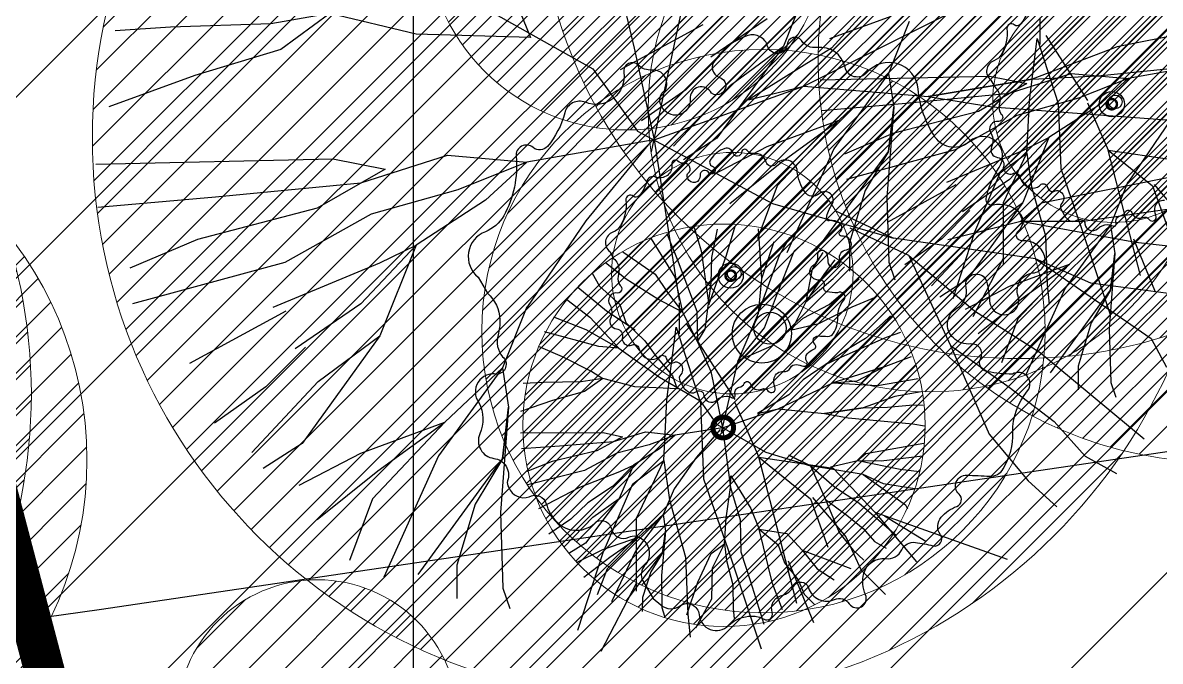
# Model space of a CAD drawing. Extents: x 352140 to 354978, y 6304672 to 6307963.
# Drawn here: x 352395.15 to 352409.28, y 6305890.34 to 6305898.27 of the extents above; entities that cross this region are included whole.
import ezdxf

# ---------------------------------------------------------------- set-up
doc = ezdxf.new("R2010")
doc.units = 0
for name, pattern in [('CONTINUOS', [0]), ('DASHDOT', [1, 0.5, -0.25, 0, -0.25]), ('DASHED', [19.049999999999997, 12.7, -6.35])]:
    doc.linetypes.add(name, pattern=pattern)
doc.layers.get('0').update_dxf_attribs({"linetype": 'CONTINUOUS'})
for name, color, linetype in [('03_S2_Pav ext_Borde vereda', 7, 'CONTINUOUS'), ('1-CERCO MALLA', 252, 'MALLA_LINE'), ('1-coordenadas', 8, 'CONTINUOUS'), ('Paisajismo', 253, 'CONTINUOUS')]:
    doc.layers.add(name, color=color, linetype=linetype)
doc.layers.add('0_ASD_LINEA OFICIAL', color=253, linetype='DASHDOT', lineweight=20)
doc.layers.add('0_ASD_TOPOGRAFIA_ELEMENTOS', color=9, linetype='CONTINUOS', lineweight=5, true_color=0xbdbdbd)
doc.linetypes.add('MALLA_LINE', pattern='A,0.5,-0.2,["MLL",STANDARD,S=0.1,R=0,X=-0.1,Y=-0.05],-0.25', length=0.95)

# ---------------------------------------------------------------- blocks, each defined once
blk = doc.blocks.new('COORDENADAS')
at = {"layer": '1-coordenadas'}
blk.add_line((220, -900.625), (220, -0.625), dxfattribs=at)
blk = doc.blocks.new('A$C27410629')
at = {"true_color": 0x136734, "transparency": 33554559}
h = blk.add_hatch(dxfattribs=at)
h.set_pattern_fill('ANSI31', color=116, scale=0.5)
h.set_pattern_definition([(45, (-8759.562515186517, -519.1035735587502), (-1.122532015133644, 1.122532015133644), [])])
h.paths.add_polyline_path([(137.5068959888558, 1252.464406617455, 0.1176268807227723), (109.8147584422568, 1254.193915082658, 0.0669245107500281), (94.44469839795602, 1249.334472017372, 0.3153492887079504), (64.30173641118381, 1196.270282113329, 0.0226826871159959), (65.7292635223912, 1185.310127003227), (112.3603922077091, 1218.953454515778), (153.4782689701005, 1161.962272479494), (172.1053089193083, 1139.480769404351), (187.9579650288579, 1141.807885415954), (193.565073162812, 1120.465553675225), (224.197974734232, 1050.129297271156), (250.6203797236194, 989.4787086543838), (268.1526288855184, 972.7353945672494, 7.2547007156e-06), (291.4898137452492, 983.2987389690225), (238.1945199318034, 1105.633967029937), (205.2934048173047, 1181.112163638985), (177.0531538182076, 1197.651557407602)])
at = {"layer": '0_ASD_LINEA OFICIAL', "ltscale": 8, "const_width": 0.5}
blk.add_lwpolyline([(250.6203797236194, 989.4787086543838), (268.1526288854875, 972.7353945673531, 7.2547007157e-06), (291.4898137452146, 983.2987389692971), (291.4898137452146, 983.2987389692971), (238.1945199318034, 1105.633967029937), (205.2934048173047, 1181.112163638985), (177.0531538182076, 1197.651557407602), (137.6146324061954, 1252.315079214)], format="xyb", dxfattribs=at)
for points in [[(65.72926352235241, 1185.310127003199), (112.3603922077091, 1218.953454515778), (153.4782689701005, 1161.962272479494), (172.1053089193083, 1139.480769404351), (187.9579650288579, 1141.807885415954), (193.565073162812, 1120.465553675225), (224.197974734232, 1050.129297271156), (250.6203797236194, 989.4787086543838)], [(160.9876143796937, 1025.359743172903), (224.1959328140074, 1050.133984341224), (193.565073162812, 1120.465553675225), (187.9579650288579, 1141.807885415954), (172.1053089193083, 1139.480769404351), (153.4782689701005, 1161.962272479494), (117.4026874119681, 1137.085542515902), (85.5836153089768, 1125.976116823203)]]:
    blk.add_lwpolyline(points, dxfattribs=at)
blk = doc.blocks.new('1.0 - LO RECABARREN LOTEO PARQUE - VEGETACION EXISTENTE ETAPA MUNICIPAL__2024')
at = {"layer": 'Paisajismo'}
for p, q in [((352402.9590544718, 6305896.665721746), (352403.4749322071, 6305899.071555949)), ((352404.9859746574, 6305898.944832001), (352404.5982382887, 6305897.978288607)), ((352402.5721486442, 6305898.684904087), (352402.7441078893, 6305897.954563673)), ((352401.2824493581, 6305898.513058018), (352401.4544086032, 6305898.083446433)), ((352398.9609946013, 6305898.38417526), (352398.2301653357, 6305898.2552925)), ((352398.9609946013, 6305898.38417526), (352398.3530904484, 6305897.93695683)), ((352400.0357423571, 6305898.126406156), (352398.9609946013, 6305898.38417526)), ((352400.8525512453, 6305898.470098293), (352402.2282252062, 6305897.696794571)), ((352405.6674200038, 6305898.470098293), (352405.194529606, 6305897.954563673)), ((352405.7104122891, 6305897.911600363), (352406.6561881372, 6305898.38417526)), ((352398.2301653357, 6305898.2552925), (352396.9834583348, 6305898.21232919)), ((352402.5760934642, 6305897.686124637), (352403.5993475317, 6305898.24610509)), ((352404.3964440256, 6305898.31887257), (352403.69637428, 6305897.840195722)), ((352405.9340843398, 6305898.34634915), (352405.1711096732, 6305898.069088302)), ((352406.1630189523, 6305898.286264159), (352405.9042116653, 6305897.63967448)), ((352407.7910910346, 6305898.000039046), (352407.7910910346, 6305898.331430239)), ((352396.9834583348, 6305898.21232919), (352396.2956213543, 6305898.169369467)), ((352401.4544086032, 6305898.083446433), (352400.0357423571, 6305898.126406156)), ((352407.8609229533, 6305898.110659487), (352408.3785412506, 6305897.302423062)), ((352409.8786831697, 6305898.195786518), (352408.7455486504, 6305897.969310619)), ((352402.7441078893, 6305897.954563673), (352402.9908206262, 6305896.81386557)), ((352404.5982382887, 6305897.978288607), (352403.7698900833, 6305896.833980215)), ((352403.9404326349, 6305897.491348807), (352404.5982382887, 6305897.978288607)), ((352405.194529606, 6305897.954563673), (352404.1627741354, 6305897.310142709)), ((352407.6565617756, 6305897.296509453), (352407.7536126465, 6305898.072417606)), ((352408.7455486504, 6305897.969310619), (352407.6879436077, 6305897.567911812)), ((352407.7536126465, 6305898.072417606), (352408.0124236569, 6305897.264181183)), ((352398.3530904484, 6305897.93695683), (352397.2847067561, 6305897.613420171)), ((352403.8063914712, 6305897.857041489), (352403.3858277682, 6305897.436757795)), ((352404.8506111158, 6305897.481988777), (352405.7104122891, 6305897.911600363)), ((352402.2282252062, 6305897.696794571), (352402.7870952267, 6305896.923490847)), ((352408.5047524959, 6305897.610871536), (352409.3645536693, 6305897.696794571)), ((352410.0090438872, 6305897.775355874), (352408.8811293711, 6305897.577520332)), ((352397.2847067561, 6305897.613420171), (352396.2163230639, 6305897.225175342)), ((352405.0555075047, 6305897.560776816), (352407.1594676809, 6305897.606987029)), ((352405.9042116653, 6305897.63967448), (352405.2248406752, 6305896.702119582)), ((352405.2895424969, 6305897.057744039), (352405.9042116653, 6305897.63967448)), ((352405.9042116653, 6305897.63967448), (352405.968913487, 6305897.219393482)), ((352406.3982492695, 6305897.353102434), (352407.6879436077, 6305897.567911812)), ((352407.6879436077, 6305897.567911812), (352406.3982492695, 6305897.353102434)), ((352407.1594676809, 6305897.606987029), (352407.6218763553, 6305897.514567031)), ((352407.4074953352, 6305897.393437313), (352408.1750148289, 6305897.638881339)), ((352407.6879436077, 6305897.567911812), (352408.5047524959, 6305897.610871536)), ((352408.1750148289, 6305897.638881339), (352408.8811293711, 6305897.577520332)), ((352408.8811293711, 6305897.577520332), (352408.2671151895, 6305897.332076307)), ((352408.8811293711, 6305897.577520332), (352408.5127208621, 6305897.240036079)), ((352408.8811293711, 6305897.577520332), (352408.8811293711, 6305897.577520332)), ((352403.3858277682, 6305897.436757795), (352402.8358604216, 6305897.048805065)), ((352402.9908206262, 6305896.81386557), (352404.8506111158, 6305897.481988777)), ((352403.2339003604, 6305896.736592526), (352403.9404326349, 6305897.491348807)), ((352404.1627741354, 6305897.310142709), (352404.8506111158, 6305897.481988777)), ((352404.8506111158, 6305897.481988777), (352406.3982492695, 6305897.353102434)), ((352406.1180620205, 6305897.270715302), (352407.4074953352, 6305897.393437313)), ((352407.6218763553, 6305897.514567031), (352407.0207449606, 6305897.167990862)), ((352405.0742343782, 6305897.178675073), (352406.1180620205, 6305897.270715302)), ((352406.3982492695, 6305897.353102434), (352407.191536232, 6305897.225175342)), ((352408.2671151895, 6305897.332076307), (352407.4995956957, 6305897.117314066)), ((352407.6242090031, 6305896.649922472), (352407.6565617756, 6305897.296509453)), ((352408.5127208621, 6305897.240036079), (352407.8987066805, 6305896.841190818)), ((352408.0124236569, 6305897.264181183), (352408.0447727061, 6305896.455944759)), ((352408.3757842718, 6305897.274642771), (352408.6337018029, 6305896.685503217)), ((352405.968913487, 6305897.219393482), (352405.8836974994, 6305896.09614684)), ((352405.9042116653, 6305896.669791312), (352405.968913487, 6305897.219393482)), ((352405.968913487, 6305897.219393482), (352405.9042116653, 6305896.669791312)), ((352407.0207449606, 6305897.167990862), (352405.9572048915, 6305896.890730441)), ((352407.4995956957, 6305897.117314066), (352406.732076202, 6305896.687789583)), ((352407.191536232, 6305897.225175342), (352409.3606790303, 6305897.063406413)), ((352404.3975423978, 6305896.729168397), (352405.2895424969, 6305897.057744039)), ((352405.2895424969, 6305897.057744039), (352404.5193583286, 6305896.242228599)), ((352404.5778224577, 6305896.540472838), (352405.2895424969, 6305897.057744039)), ((352409.4030431921, 6305897.055953059), (352408.8811293711, 6305896.288944323)), ((352402.9908206262, 6305896.81386557), (352401.411416318, 6305896.536838986)), ((352402.7870952267, 6305896.923490847), (352404.4637003403, 6305896.021304365)), ((352402.9908206262, 6305896.81386557), (352403.3029729619, 6305894.818385472)), ((352403.7698900833, 6305896.833980215), (352403.3557156699, 6305896.566163281)), ((352405.9572048915, 6305896.890730441), (352405.3560729072, 6305896.636574699)), ((352407.8987066805, 6305896.841190818), (352407.4074953352, 6305896.319626106)), ((352407.8987066805, 6305896.841190818), (352407.575635252, 6305896.035843216)), ((352407.575635252, 6305896.682784911), (352407.8987066805, 6305896.841190818)), ((352402.9160671344, 6305896.751644779), (352402.1422455836, 6305895.806494988)), ((352403.7397361229, 6305896.388310359), (352404.3975423978, 6305896.729168397)), ((352405.2248406752, 6305896.702119582), (352404.6425242794, 6305895.408942923)), ((352406.732076202, 6305896.687789583), (352405.381241469, 6305896.319626106)), ((352406.6276973515, 6305896.28999853), (352407.575635252, 6305896.682784911)), ((352409.0379436979, 6305895.129354322), (352408.6337018029, 6305896.685503217)), ((352408.6337018029, 6305896.685503217), (352408.6337018029, 6305896.685503217)), ((352408.6337018029, 6305896.685503217), (352409.4264175939, 6305896.571298773)), ((352408.6337018029, 6305896.685503217), (352409.1863888905, 6305896.24364932)), ((352396.0544468219, 6305896.513393254), (352399.0005954164, 6305896.578100826)), ((352399.0005954164, 6305896.578100826), (352399.6481003843, 6305896.44868628)), ((352399.3479053767, 6305896.279069882), (352400.4226531326, 6305896.62276202)), ((352400.4226531326, 6305896.62276202), (352401.411416318, 6305896.536838986)), ((352401.411416318, 6305896.536838986), (352400.5516200924, 6305896.193146849)), ((352401.411416318, 6305896.536838986), (352400.8955385827, 6305896.064264091)), ((352401.411416318, 6305896.536838986), (352401.411416318, 6305896.536838986)), ((352403.9308042402, 6305896.023201634), (352404.5778224577, 6305896.540472838)), ((352405.006622052, 6305895.438778248), (352405.9042116653, 6305896.669791312)), ((352405.9042116653, 6305896.669791312), (352405.6130553291, 6305896.184848378)), ((352407.2933700106, 6305896.401968537), (352407.6242090031, 6305896.649922472)), ((352407.3330526669, 6305896.035661064), (352407.6242090031, 6305896.649922472)), ((352407.6242090031, 6305896.649922472), (352407.6831811134, 6305896.231539743)), ((352399.6481003843, 6305896.44868628), (352398.8063437609, 6305895.963380093)), ((352406.9766482176, 6305895.671558838), (352407.2933700106, 6305896.401968537)), ((352410.2348102416, 6305896.513393254), (352407.8066666121, 6305896.028087666)), ((352408.0447727061, 6305896.455944759), (352408.3035799931, 6305895.712367574)), ((352397.5423283554, 6305896.107223815), (352399.3479053767, 6305896.279069882)), ((352405.8907347126, 6305895.792405047), (352406.7433350355, 6305896.258994462)), ((352407.4074953352, 6305896.319626106), (352406.8241800959, 6305895.920780845)), ((352408.8794487833, 6305896.29245598), (352408.6638042201, 6305895.753701641)), ((352409.2060599961, 6305896.258568021), (352409.561918154, 6305895.838287023)), ((352396.080669824, 6305895.978341057), (352397.5423283554, 6305896.107223815)), ((352400.5516200924, 6305896.193146849), (352399.4768723366, 6305895.892418022)), ((352404.5193583286, 6305896.242228599), (352404.275726467, 6305895.584860007)), ((352405.6130553291, 6305896.184848378), (352405.4189498638, 6305895.538258701)), ((352407.6831811134, 6305896.231539743), (352407.8537236651, 6305895.62286522)), ((352409.1863888905, 6305896.24364932), (352409.3706193333, 6305895.72814952)), ((352398.8063437609, 6305895.963380093), (352397.3170821697, 6305895.575135862)), ((352400.8955385827, 6305896.064264091), (352400.0357423571, 6305895.50576616)), ((352404.4637003403, 6305896.021304365), (352405.9683511568, 6305895.591689194)), ((352405.8836974994, 6305896.09614684), (352405.9080601885, 6305895.292696037)), ((352407.575635252, 6305896.035843216), (352406.8854352618, 6305895.082377468)), ((352407.0275354882, 6305895.630113062), (352407.575635252, 6305896.035843216)), ((352407.3330526669, 6305895.25975291), (352407.3330526669, 6305896.035661064)), ((352407.8066666121, 6305896.028087666), (352407.5476641296, 6305895.801611764)), ((352408.324669926, 6305895.801611764), (352410.1053094132, 6305896.060441452)), ((352399.4768723366, 6305895.892418022), (352398.4021245808, 6305895.290960367)), ((352405.2375218912, 6305895.935381331), (352405.9683511568, 6305895.591689194)), ((352406.9158491112, 6305895.934817151), (352406.5654251448, 6305895.584626494)), ((352402.1422455836, 6305895.806494988), (352401.411416318, 6305894.732462438)), ((352403.4910071864, 6305895.722718542), (352403.5783013, 6305895.436005865)), ((352403.7087644068, 6305895.353073582), (352403.7791740005, 6305895.702479232)), ((352403.8896519878, 6305895.38210251), (352403.997572508, 6305895.742178176)), ((352404.2864855645, 6305895.707111374), (352404.3259009545, 6305895.086340833)), ((352406.1571070395, 6305895.374806461), (352405.4262777739, 6305895.718498599)), ((352406.6411566793, 6305895.575135862), (352407.5476641296, 6305895.801611764)), ((352407.5476641296, 6305895.801611764), (352408.9721757193, 6305895.54278148)), ((352407.5476641296, 6305895.801611764), (352408.324669926, 6305895.801611764)), ((352408.6638042201, 6305895.753701641), (352408.0977356903, 6305894.972507963)), ((352408.1516468311, 6305895.268822961), (352408.6638042201, 6305895.753701641)), ((352408.3035799931, 6305895.712367574), (352408.6594418744, 6305894.645494199)), ((352408.6638042201, 6305895.753701641), (352408.7177153608, 6305895.403513232)), ((352397.3170821697, 6305895.575135862), (352396.4753247208, 6305895.219244818)), ((352402.9547995611, 6305895.585778649), (352403.2476898695, 6305895.106075414)), ((352403.1515243084, 6305895.650803177), (352403.2775808613, 6305895.329329481)), ((352404.4781549716, 6305895.545798881), (352404.3259009545, 6305895.086340833)), ((352404.5504217186, 6305895.381632756), (352404.6775584411, 6305895.603289071)), ((352407.7309358929, 6305895.333920092), (352405.9683511568, 6305895.591689194)), ((352406.5654251448, 6305895.584626494), (352406.1071788967, 6305895.261374788)), ((352406.4388355118, 6305895.001231663), (352407.0275354882, 6305895.630113062)), ((352406.7086536669, 6305894.843761453), (352406.9766482176, 6305895.671558838)), ((352407.8537236651, 6305895.62286522), (352407.8780869755, 6305895.014190247)), ((352409.2202413699, 6305894.922292248), (352408.9522461979, 6305895.57966084)), ((352408.9721757193, 6305895.54278148), (352409.8139323427, 6305895.445720719)), ((352400.0357423571, 6305895.50576616), (352399.3479053767, 6305894.775425748)), ((352400.0357423571, 6305895.50576616), (352399.5833495573, 6305894.378048186)), ((352399.5833495573, 6305895.28395239), (352400.0357423571, 6305895.50576616)), ((352402.6026995434, 6305895.420851228), (352403.0028626512, 6305895.143204938)), ((352403.5783013, 6305895.436005865), (352403.6737004397, 6305894.761859236)), ((352404.5133603007, 6305894.875547991), (352404.7312076586, 6305895.429423315)), ((352404.7312076586, 6305895.429423315), (352404.8479805249, 6305895.535869055)), ((352405.0880270353, 6305895.414894889), (352404.9555855259, 6305895.205896649)), ((352405.4189498638, 6305895.538258701), (352405.4189498638, 6305895.182636942)), ((352408.7177153608, 6305895.403513232), (352408.6467113152, 6305894.467596648)), ((352408.6638042201, 6305894.945571257), (352408.7177153608, 6305895.403513232)), ((352408.7177153608, 6305895.403513232), (352408.6638042201, 6305894.945571257)), ((352398.4021245808, 6305895.290960367), (352396.5105679368, 6305894.775425748)), ((352398.2559642079, 6305894.733938633), (352399.5833495573, 6305895.28395239)), ((352402.6465159928, 6305895.081407556), (352402.3888041355, 6305895.284922581)), ((352403.2775808613, 6305895.329329481), (352403.5207037468, 6305894.68703683)), ((352403.6737004397, 6305894.761859236), (352403.8896519878, 6305895.38210251)), ((352403.7027463475, 6305895.034336077), (352403.7087644068, 6305895.353073582)), ((352404.2858817026, 6305894.656647604), (352404.5504217186, 6305895.381632756)), ((352405.2365838313, 6305895.322742544), (352405.110807349, 6305895.154941149)), ((352405.9080601885, 6305895.292696037), (352405.9811501198, 6305895.073573173)), ((352406.1571070395, 6305895.374806461), (352406.6729847748, 6305894.257814186)), ((352406.1571070395, 6305895.374806461), (352406.9739159277, 6305894.687425772)), ((352406.9556635048, 6305894.620866848), (352407.3365548998, 6305895.350417236)), ((352407.4084105258, 6305894.995045697), (352408.1516468311, 6305895.268822961)), ((352408.1516468311, 6305895.268822961), (352407.5099105396, 6305894.589315545)), ((352407.5586242822, 6305894.83781994), (352408.1516468311, 6305895.268822961)), ((352407.7309358929, 6305895.333920092), (352409.1664273748, 6305894.345694399)), ((352408.4187728734, 6305895.033191266), (352407.7309358929, 6305895.333920092)), ((352402.223692824, 6305895.157251253), (352402.3141128929, 6305894.996784269)), ((352403.0028626512, 6305895.143204938), (352403.1581243947, 6305894.917078057)), ((352404.9555855259, 6305895.205896649), (352404.8758212793, 6305894.79919304)), ((352405.110807349, 6305895.154941149), (352404.8758212793, 6305894.79919304)), ((352405.2177631306, 6305895.092890989), (352405.3593578609, 6305895.235070843)), ((352402.0439824772, 6305894.984728444), (352402.3988404714, 6305894.689880461)), ((352402.3141128929, 6305894.996784269), (352402.565059263, 6305894.768850775)), ((352403.0383099186, 6305894.833886956), (352402.6465159928, 6305895.081407556)), ((352403.2476898695, 6305895.106075414), (352403.3449819576, 6305894.674412662)), ((352403.6281240948, 6305894.461813241), (352403.7027463475, 6305895.034336077)), ((352404.3259009545, 6305895.086340833), (352404.2858817026, 6305894.656647604)), ((352404.3259009545, 6305895.086340833), (352404.2858817026, 6305894.656647604)), ((352404.8758212793, 6305894.79919304), (352405.2177631306, 6305895.092890989)), ((352405.1654007409, 6305894.767581125), (352405.538563277, 6305895.085121579)), ((352406.8854352618, 6305895.082377468), (352406.5403350079, 6305894.859225847)), ((352406.8603102443, 6305894.71103444), (352407.4084105258, 6305894.995045697)), ((352407.8780869755, 6305895.014190247), (352407.9024496647, 6305894.770720349)), ((352409.7084721595, 6305894.861348781), (352408.4187728734, 6305895.033191266)), ((352403.3449819576, 6305894.674412662), (352403.0383099186, 6305894.833886956)), ((352403.1581243947, 6305894.917078057), (352403.3449819576, 6305894.674412662)), ((352404.3623098753, 6305894.479836379), (352404.5133603007, 6305894.875547991)), ((352405.4513890327, 6305894.74030102), (352405.7518498955, 6305894.863465657)), ((352407.0195128742, 6305894.406816918), (352407.5586242822, 6305894.83781994)), ((352408.0977356903, 6305894.972507963), (352407.612535423, 6305893.895001533)), ((352407.9159105947, 6305893.919861055), (352408.6638042201, 6305894.945571257)), ((352408.6638042201, 6305894.945571257), (352408.4212056376, 6305894.541504941)), ((352399.3479053767, 6305894.775425748), (352398.5310964885, 6305894.216927817)), ((352401.4090630124, 6305894.737379767), (352401.1070986814, 6305893.982968939)), ((352401.9089282117, 6305894.831198345), (352402.1930862278, 6305894.609722171)), ((352402.565059263, 6305894.768850775), (352402.6405847356, 6305894.544229392)), ((352403.3086219573, 6305894.403425589), (352403.3086219573, 6305894.790077453)), ((352404.8758212793, 6305894.79919304), (352404.7011114936, 6305894.454312827)), ((352404.8431402166, 6305894.598297512), (352405.1654007409, 6305894.767581125)), ((352405.0389741168, 6305894.531976789), (352405.4513890327, 6305894.74030102)), ((352397.2240048262, 6305894.037164826), (352398.4178901817, 6305894.69052403)), ((352401.7417457198, 6305894.614169884), (352402.1444078221, 6305894.457941933)), ((352402.1930862278, 6305894.609722171), (352402.5548285697, 6305894.226997415)), ((352402.3988404714, 6305894.689880461), (352402.7548311915, 6305894.455041828)), ((352403.3449819576, 6305894.674412662), (352403.529430426, 6305894.304250438)), ((352403.5207037468, 6305894.68703683), (352403.529430426, 6305894.304250438)), ((352404.2858817026, 6305894.656647604), (352404.0355358001, 6305894.071499306)), ((352404.4537818427, 6305894.25491258), (352404.8431402166, 6305894.598297512)), ((352405.9299912769, 6305894.627095727), (352405.830982328, 6305894.531818935)), ((352406.9739159277, 6305894.687425772), (352407.7907198679, 6305894.171891151)), ((352407.5099105396, 6305894.589315545), (352407.306910512, 6305894.041579952)), ((352402.3063870793, 6305894.24739786), (352401.6316367408, 6305894.429572373)), ((352402.1444078221, 6305894.457941933), (352402.5548285697, 6305894.226997415)), ((352402.6405847356, 6305894.544229392), (352402.8755827251, 6305894.316595688)), ((352403.1516594616, 6305893.582579912), (352403.2648939136, 6305894.487873534)), ((352403.2648939136, 6305894.487873534), (352403.5668625888, 6305893.544860787)), ((352403.390098599, 6305894.532492385), (352403.9940316052, 6305893.589479636)), ((352403.529430426, 6305894.304250438), (352403.6281240948, 6305894.461813241)), ((352404.0355358001, 6305894.071499306), (352404.3623098753, 6305894.479836379)), ((352404.7011114936, 6305894.454312827), (352405.0389741168, 6305894.531976789)), ((352405.830982328, 6305894.531818935), (352405.6200538939, 6305894.344491312)), ((352406.0534795828, 6305894.420560133), (352405.8767200875, 6305894.360079098)), ((352408.4212056376, 6305894.541504941), (352408.2594722152, 6305894.002750603)), ((352408.6467113152, 6305894.467596648), (352408.6670109038, 6305893.798141784)), ((352399.5833495573, 6305894.378048186), (352398.6168713158, 6305893.042922263)), ((352398.81585245, 6305893.809909428), (352399.5833495573, 6305894.378048186)), ((352402.8755827251, 6305894.316595688), (352403.015499757, 6305894.122643777)), ((352403.529430426, 6305894.304250438), (352403.6979323997, 6305893.934390629)), ((352405.8767200875, 6305894.360079098), (352405.283024015, 6305894.095146886)), ((352405.6200538939, 6305894.344491312), (352405.4103290515, 6305894.220910125)), ((352406.1273412766, 6305894.271304018), (352405.8366981546, 6305893.989664488)), ((352409.1664273748, 6305894.345694399), (352409.3606782048, 6305893.989803356)), ((352398.6594594412, 6305894.236582677), (352398.1687652313, 6305893.746215167)), ((352401.5495378589, 6305894.249681682), (352401.847518665, 6305894.123993834)), ((352402.5548285697, 6305894.226997415), (352402.3063870793, 6305894.24739786)), ((352402.5548285697, 6305894.226997415), (352403.0585285455, 6305893.866750714)), ((352404.0355358001, 6305894.071499306), (352404.4537818427, 6305894.25491258)), ((352405.4103290515, 6305894.220910125), (352405.1193634297, 6305894.01915039)), ((352406.6729847748, 6305894.257814186), (352407.1536650458, 6305893.15819989)), ((352406.6729847748, 6305894.257814186), (352407.4038140406, 6305893.74227598)), ((352407.7907198679, 6305894.171891151), (352409.0804191542, 6305893.097858602)), ((352401.847518665, 6305894.123993834), (352402.2164257502, 6305893.936936093)), ((352403.015499757, 6305894.122643777), (352403.2183038147, 6305893.879675968)), ((352403.8273159861, 6305893.182647784), (352404.0355358001, 6305894.071499306)), ((352405.1193634297, 6305894.01915039), (352404.8446452447, 6305893.833027177)), ((352405.283024015, 6305894.095146886), (352405.1193634297, 6305894.01915039)), ((352405.8366981546, 6305893.989664488), (352405.2108354223, 6305893.79422792)), ((352405.5144394658, 6305893.820380841), (352405.8366981546, 6305893.989664488)), ((352405.8366981546, 6305893.989664488), (352406.1580559539, 6305894.11113661)), ((352406.1580559539, 6305894.11113661), (352406.189231007, 6305894.12087182)), ((352408.2594722152, 6305894.002750603), (352408.2594722152, 6305893.706437852)), ((352401.1070986814, 6305893.982968939), (352400.3144401405, 6305892.889073397)), ((352400.3899312233, 6305893.303999509), (352401.1070986814, 6305893.982968939)), ((352401.1070986814, 6305893.982968939), (352401.1825897641, 6305893.492604576)), ((352402.3562376405, 6305893.848125371), (352402.0842275808, 6305893.805433968)), ((352402.3562376405, 6305893.848125371), (352402.1275980655, 6305893.68648366)), ((352402.2164257502, 6305893.936936093), (352402.3562376405, 6305893.848125371)), ((352402.7531190767, 6305893.744976141), (352402.3562376405, 6305893.848125371)), ((352403.0585285455, 6305893.866750714), (352403.5634303028, 6305893.570251815)), ((352403.2183038147, 6305893.879675968), (352403.2790845487, 6305893.71910347)), ((352403.6979323997, 6305893.934390629), (352403.7566068165, 6305893.662260203)), ((352405.7693105673, 6305893.761798833), (352406.2738127466, 6305893.850586834)), ((352398.1687652313, 6305893.746215167), (352397.5270888559, 6305893.293569928)), ((352397.9915033831, 6305892.929294827), (352398.81585245, 6305893.809909428)), ((352401.6214500515, 6305893.798228348), (352401.3659901558, 6305893.787109709)), ((352402.0842275808, 6305893.805433968), (352401.6214500515, 6305893.798228348)), ((352403.2790845487, 6305893.71910347), (352402.7531190767, 6305893.744976141)), ((352404.8446452447, 6305893.833027177), (352404.6656116863, 6305893.645097348)), ((352404.8566818578, 6305893.62554648), (352405.2108354223, 6305893.79422792)), ((352405.2108354223, 6305893.79422792), (352405.5144394658, 6305893.820380841)), ((352405.2108354223, 6305893.79422792), (352405.7693105673, 6305893.761798833)), ((352407.4038140406, 6305893.74227598), (352407.9626791131, 6305893.312664396)), ((352408.6670109038, 6305893.798141784), (352408.7279112226, 6305893.615563253)), ((352401.7290059438, 6305893.573947974), (352401.3299606032, 6305893.437408241)), ((352402.1275980655, 6305893.68648366), (352401.7290059438, 6305893.573947974)), ((352403.1139117481, 6305892.828172232), (352403.1516594616, 6305893.582579912)), ((352403.5634303028, 6305893.570251815), (352403.7653316604, 6305893.279473845)), ((352403.7566068165, 6305893.662260203), (352403.8401375178, 6305893.237380511)), ((352404.6656116863, 6305893.645097348), (352404.2783596293, 6305893.413270345)), ((352404.5347222503, 6305893.472200474), (352404.8566818578, 6305893.62554648)), ((352405.982995825, 6305893.625696371), (352405.5878567858, 6305893.484201564)), ((352406.3097098811, 6305893.68460468), (352405.982995825, 6305893.625696371)), ((352401.1825897641, 6305893.492604576), (352401.0831637048, 6305892.182052525)), ((352401.1070986814, 6305892.851354271), (352401.1825897641, 6305893.492604576)), ((352401.1825897641, 6305893.492604576), (352401.1070986814, 6305892.851354271)), ((352403.5668625888, 6305893.544860787), (352403.6046059581, 6305892.601848038)), ((352403.8401375178, 6305893.237380511), (352404.5347222503, 6305893.472200474)), ((352403.9908148902, 6305893.557066882), (352404.2917410953, 6305892.869686194)), ((352404.2783596293, 6305893.413270345), (352404.5347222503, 6305893.472200474)), ((352404.5347222503, 6305893.472200474), (352405.1079291196, 6305893.413549262)), ((352405.1079291196, 6305893.413549262), (352405.5878567858, 6305893.484201564)), ((352405.5878567858, 6305893.484201564), (352405.1079291196, 6305893.413549262)), ((352405.5878567858, 6305893.484201564), (352405.8911599125, 6305893.494416879)), ((352405.8911599125, 6305893.494416879), (352406.2107123114, 6305893.52026868)), ((352406.2107123114, 6305893.52026868), (352406.3341472504, 6305893.517938114)), ((352399.3491869064, 6305892.9206327), (352400.3899312233, 6305893.303999509)), ((352400.3899312233, 6305893.303999509), (352399.4913160808, 6305892.352493942)), ((352399.5595293132, 6305892.700471479), (352400.3899312233, 6305893.303999509)), ((352403.7653316604, 6305893.279473845), (352404.3809636995, 6305892.933057051)), ((352405.1079291196, 6305893.413549262), (352405.4013096888, 6305893.3605374)), ((352405.4013096888, 6305893.3605374), (352406.2048387045, 6305893.28533507)), ((352406.2048387045, 6305893.28533507), (352406.3497686558, 6305893.260804149)), ((352407.9626791131, 6305893.312664396), (352408.3495898885, 6305892.883049225)), ((352401.3311797981, 6305893.174704528), (352402.3582780821, 6305893.177869263)), ((352402.3582780821, 6305893.177869263), (352402.5975691568, 6305893.125326682)), ((352402.4850212539, 6305893.064508609), (352402.8861153492, 6305893.184476566)), ((352402.8861153492, 6305893.184476566), (352403.2523036914, 6305893.145677345)), ((352403.2523036914, 6305893.145677345), (352402.9309477026, 6305893.024203859)), ((352403.2523036914, 6305893.145677345), (352403.0576245045, 6305892.973984879)), ((352403.8401375178, 6305893.237380511), (352403.2523036914, 6305893.145677345)), ((352403.2523036914, 6305893.145677345), (352403.2523036914, 6305893.145677345)), ((352403.8119712745, 6305893.214822752), (352403.5182956918, 6305892.869631241)), ((352403.8401375178, 6305893.237380511), (352403.9419566693, 6305892.494953793)), ((352407.1536650458, 6305893.15819989), (352407.6392945974, 6305892.575832943)), ((352398.6168713158, 6305893.042922263), (352398.1336318326, 6305892.730445894)), ((352401.3435410276, 6305892.980859395), (352401.814023416, 6305893.013407176)), ((352401.814023416, 6305893.013407176), (352402.4850212539, 6305893.064508609)), ((352402.5975691568, 6305893.125326682), (352402.2819132419, 6305892.951193905)), ((352402.9309477026, 6305893.024203859), (352402.5301545241, 6305892.920173508)), ((352406.3422760659, 6305893.042188806), (352405.6211131072, 6305892.912159101)), ((352398.5816890744, 6305892.52293536), (352399.3491869064, 6305892.9206327)), ((352400.3144401405, 6305892.889073397), (352399.6350203959, 6305891.380254889)), ((352402.2819132419, 6305892.951193905), (352401.7267396535, 6305892.817602239)), ((352402.5301545241, 6305892.920173508), (352402.1272550285, 6305892.70458523)), ((352403.0576245045, 6305892.973984879), (352402.7347640072, 6305892.772827349)), ((352403.5182956918, 6305892.869631241), (352403.2396657644, 6305892.476328449)), ((352404.763391777, 6305891.054043885), (352404.2917410953, 6305892.869686194)), ((352404.2917410953, 6305892.869686194), (352404.2917410953, 6305892.869686194)), ((352404.2917410953, 6305892.869686194), (352405.2166450894, 6305892.736437749)), ((352404.2917410953, 6305892.869686194), (352404.9365907383, 6305892.354151573)), ((352404.3809636995, 6305892.933057051), (352404.9361177319, 6305892.763148998)), ((352404.667417606, 6305892.89576329), (352404.9361177319, 6305892.763148998)), ((352404.9361177319, 6305892.763148998), (352404.667417606, 6305892.89576329)), ((352405.6211131072, 6305892.912159101), (352405.5234476772, 6305892.829959995)), ((352405.8116846154, 6305892.824517814), (352406.3256286646, 6305892.889341899)), ((352408.3495898885, 6305892.883049225), (352408.7365006639, 6305892.668243431)), ((352400.0598327787, 6305891.415065361), (352401.1070986814, 6305892.851354271)), ((352401.1070986814, 6305892.851354271), (352400.7673909813, 6305892.285545363)), ((352401.7267396535, 6305892.817602239), (352401.4119898613, 6305892.691477119)), ((352402.7347640072, 6305892.772827349), (352402.4744896689, 6305892.506718971)), ((352402.7347640072, 6305892.772827349), (352402.5590464504, 6305892.357659309)), ((352402.5653914405, 6305892.693712212), (352402.7347640072, 6305892.772827349)), ((352402.7279041664, 6305892.538871088), (352403.1139117481, 6305892.828172232)), ((352402.7742040481, 6305892.111480529), (352403.1139117481, 6305892.828172232)), ((352403.1139117481, 6305892.828172232), (352403.1827176695, 6305892.34002268)), ((352405.5881581721, 6305892.655182132), (352404.9361177319, 6305892.763148998)), ((352404.9361177319, 6305892.763148998), (352405.1196635253, 6305892.345177943)), ((352404.9361177319, 6305892.763148998), (352405.2343055244, 6305892.502438296)), ((352405.1855847478, 6305892.75229604), (352405.5234476772, 6305892.829959995)), ((352405.2166450894, 6305892.736437749), (352405.7346492288, 6305892.18642399)), ((352405.5234476772, 6305892.829959995), (352406.0500695632, 6305892.723967353)), ((352405.5234476772, 6305892.829959995), (352405.8116846154, 6305892.824517814)), ((352406.0500695632, 6305892.723967353), (352406.2898424737, 6305892.691722427)), ((352398.8046184859, 6305892.096943445), (352399.5595293132, 6305892.700471479)), ((352402.1272550285, 6305892.70458523), (352401.4219551064, 6305892.526591797)), ((352402.0691341866, 6305892.498976971), (352402.5653914405, 6305892.693712212)), ((352403.6046059581, 6305892.601848038), (352403.906570289, 6305891.734276689)), ((352403.9419566693, 6305892.494953793), (352403.9446647949, 6305892.638385603)), ((352403.9446647949, 6305892.638385603), (352404.1923030664, 6305892.235146381)), ((352405.5881581721, 6305892.655182132), (352406.1137444274, 6305892.278537126)), ((352405.841210859, 6305892.538806566), (352405.5881581721, 6305892.655182132)), ((352407.6392945974, 6305892.575832943), (352407.9954216692, 6305892.252295687)), ((352401.5595073615, 6305892.232457453), (352402.0691341866, 6305892.498976971)), ((352402.4744896689, 6305892.506718971), (352402.1675756916, 6305892.305260355)), ((352402.3583678777, 6305891.686662951), (352402.7279041664, 6305892.538871088)), ((352403.2396657644, 6305892.476328449), (352403.106068203, 6305892.159999763)), ((352403.8868935977, 6305892.113371809), (352403.9419566693, 6305892.494953793)), ((352403.9419566693, 6305892.494953793), (352404.062015439, 6305892.094123389)), ((352405.2343055244, 6305892.502438296), (352405.5336950984, 6305892.305475396)), ((352406.2325914034, 6305892.47911834), (352405.841210859, 6305892.538806566)), ((352399.4913160808, 6305892.352493942), (352399.2070577319, 6305891.585506778)), ((352402.1675756916, 6305892.305260355), (352401.9563463409, 6305892.101995126)), ((352402.5590464504, 6305892.357659309), (352402.1400602436, 6305891.801280254)), ((352402.2302478736, 6305892.123743939), (352402.5590464504, 6305892.357659309)), ((352403.1827176695, 6305892.34002268), (352403.3816988038, 6305891.629849496)), ((352404.9365907383, 6305892.354151573), (352405.1515422686, 6305891.752690332)), ((352404.9595420714, 6305892.371558021), (352405.3747408542, 6305891.881193658)), ((352405.1196635253, 6305892.345177943), (352405.2902742349, 6305891.93389992)), ((352405.1196635253, 6305892.345177943), (352405.3871600342, 6305892.148815883)), ((352405.5336950984, 6305892.305475396), (352406.0045974986, 6305891.898020741)), ((352400.7673909813, 6305892.285545363), (352400.540917733, 6305891.531134536)), ((352401.0831637048, 6305892.182052525), (352401.1115889597, 6305891.244623418)), ((352403.106068203, 6305892.159999763), (352402.7624449078, 6305891.704153612)), ((352402.7976497171, 6305891.878857102), (352403.106068203, 6305892.159999763)), ((352403.106068203, 6305892.159999763), (352403.1340513613, 6305891.952219309)), ((352404.1923030664, 6305892.235146381), (352404.2991197706, 6305891.978048943)), ((352405.3871600342, 6305892.148815883), (352405.5914667902, 6305891.985533481)), ((352405.7346492288, 6305892.18642399), (352407.3792371849, 6305891.601837879)), ((352405.7346492288, 6305892.18642399), (352406.2526533682, 6305891.571703858)), ((352406.1137444274, 6305892.278537126), (352406.1389340986, 6305892.230240304)), ((352401.9563463409, 6305892.101995126), (352401.6816281558, 6305891.915871912)), ((352401.874936753, 6305891.758261487), (352402.2302478736, 6305892.123743939)), ((352402.7742040481, 6305891.206186906), (352402.7742040481, 6305892.111480529)), ((352403.864927208, 6305891.794936754), (352403.8868935977, 6305892.113371809)), ((352404.062015439, 6305892.094123389), (352404.0704393912, 6305891.695400754)), ((352405.8547467295, 6305892.141174274), (352406.3664121926, 6305891.828697905)), ((352402.3548785375, 6305891.725187358), (352402.7976497171, 6305891.878857102)), ((352402.7976497171, 6305891.878857102), (352402.4103957761, 6305891.48401575)), ((352402.4419916442, 6305891.630491617), (352402.7976497171, 6305891.878857102)), ((352403.1340513613, 6305891.952219309), (352403.0815895027, 6305891.399306062)), ((352403.0970411266, 6305891.681894168), (352403.1340513613, 6305891.952219309)), ((352403.1340513613, 6305891.952219309), (352403.0970411266, 6305891.681894168)), ((352404.4613657874, 6305891.301217457), (352404.2991197706, 6305891.978048943)), ((352404.2991197706, 6305891.978048943), (352404.2991197706, 6305891.978048943)), ((352404.2991197706, 6305891.978048943), (352404.6412875311, 6305891.922141229)), ((352404.2991197706, 6305891.978048943), (352404.5347214291, 6305891.782290418)), ((352404.6412875311, 6305891.922141229), (352404.8295932731, 6305891.714480803)), ((352405.2902742349, 6305891.93389992), (352405.4663437438, 6305891.714464557)), ((352405.3747408542, 6305891.881193658), (352405.5634707331, 6305891.466267544)), ((352405.5914667902, 6305891.985533481), (352405.7319856055, 6305891.823454123)), ((352402.1400602436, 6305891.801280254), (352401.9333995711, 6305891.673114312)), ((352402.0274392937, 6305891.563283252), (352402.3548785375, 6305891.725187358)), ((352403.6995317487, 6305891.675786676), (352403.864927208, 6305891.794936754)), ((352403.7156840183, 6305891.494845429), (352403.864927208, 6305891.794936754)), ((352403.864927208, 6305891.794936754), (352403.8901035629, 6305891.588145384)), ((352403.906570289, 6305891.734276689), (352404.321773416, 6305890.489498351)), ((352404.5347214291, 6305891.782290418), (352404.6102468765, 6305891.557667703)), ((352405.7319856055, 6305891.823454123), (352405.8740089544, 6305891.741060141)), ((352402.0456842738, 6305890.720827381), (352402.3583678777, 6305891.686662951)), ((352402.1182284467, 6305891.381523925), (352402.4419916442, 6305891.630491617)), ((352402.7624449078, 6305891.704153612), (352402.4633549347, 6305891.072099774)), ((352402.6431152534, 6305891.083418351), (352403.0970411266, 6305891.681894168)), ((352403.0970411266, 6305891.681894168), (352402.9490015538, 6305891.44555061)), ((352403.3816988038, 6305891.629849496), (352403.4101247836, 6305890.919675788)), ((352403.5366049858, 6305891.318677798), (352403.6995317487, 6305891.675786676)), ((352403.8901035629, 6305891.588145384), (352403.968507642, 6305891.286510915)), ((352404.0704393912, 6305891.695400754), (352404.1910981338, 6305891.326444269)), ((352404.8295932731, 6305891.714480803), (352405.43557276, 6305891.48610483)), ((352404.8295932731, 6305891.714480803), (352405.017445809, 6305891.482816998)), ((352405.4663437438, 6305891.714464557), (352405.5961860553, 6305891.591951319)), ((352400.540917733, 6305891.531134536), (352400.540917733, 6305891.116211573)), ((352402.4103957761, 6305891.48401575), (352402.2841786435, 6305891.162232336)), ((352402.9490015538, 6305891.44555061), (352402.8472988681, 6305891.12861972)), ((352403.7084623421, 6305891.112360155), (352403.7156840183, 6305891.494845429)), ((352404.6102468765, 6305891.557667703), (352404.7817560568, 6305891.347177346)), ((352404.9760882401, 6305890.812453467), (352404.6634039113, 6305891.579440632)), ((352405.017445809, 6305891.482816998), (352405.2311310667, 6305891.346714535)), ((352405.5634707331, 6305891.466267544), (352405.865435064, 6305891.164501953)), ((352402.3338838887, 6305890.4607643), (352402.7782902908, 6305891.311969833)), ((352403.0815895027, 6305891.399306062), (352403.0861211065, 6305891.00301684)), ((352403.3967919768, 6305890.913107965), (352403.5366049858, 6305891.318677798)), ((352404.1910981338, 6305891.326444269), (352404.3565910653, 6305890.79721504)), ((352404.5873560906, 6305890.974672133), (352404.4613657874, 6305891.301217457)), ((352404.7817560568, 6305891.347177346), (352404.8581842294, 6305891.170366122)), ((352401.1115889597, 6305891.244623418), (352401.1968668993, 6305890.98896103)), ((352403.968507642, 6305891.286510915), (352403.9748524056, 6305890.986236769)), ((352404.8581842294, 6305891.170366122), (352404.9833564977, 6305891.040461769)), ((352402.8472988681, 6305891.12861972), (352402.8439889592, 6305890.953315355)), ((352403.5101704943, 6305890.749425753), (352403.7084623421, 6305891.112360155)), ((352403.0861211065, 6305891.00301684), (352403.1201114542, 6305890.894319567)), ((352403.4101247836, 6305890.919675788), (352403.4385500386, 6305890.63560641)), ((352403.9748524056, 6305890.986236769), (352403.9845959675, 6305890.865991106))]:
    blk.add_line(p, q, dxfattribs=at)
blk.add_lwpolyline([(352407.6343466665, 6305898.426459129, -0.1156325677754268), (352407.5423833775, 6305898.248658113, -0.4131706264212049), (352407.4674424453, 6305898.242679922, 0.6723122281853189), (352407.3766482407, 6305898.19543592, -0.1500923615976875), (352407.3112516639, 6305897.88117281, -0.1782991698656411), (352407.2141400345, 6305897.796892308, 0.5797560862021608), (352407.1756999403, 6305897.555791343), (352407.2245424708, 6305897.470648088, -0.2101937830600406), (352407.290840926, 6305897.330767997, -0.0746255696943556), (352407.2810163521, 6305897.249784603, 0.2444373572310269), (352407.3055719806, 6305897.134447969, -0.6590784775172888), (352407.2760285808, 6305897.041180752, 0.6955138808254504), (352407.2760285808, 6305897.041180752, 0.6955138808254504), (352407.1798618458, 6305896.891552828, -0.2255392695261671), (352407.1848558988, 6305896.725356455, 0.5023494505905932), (352407.2584126732, 6305896.596119404, -0.4802749798689741), (352407.331526544, 6305896.477666458, 0.2369436236332957), (352407.3381155012, 6305896.442134258, 0.4029220979436825), (352407.4460797829, 6305896.392208099, -0.4962347819388703), (352407.5367190023, 6305896.355421241, 0.1330338275736444), (352407.5920221221, 6305896.260708722, 0.4353336477773261), (352407.8035041092, 6305896.261350234, -0.488569705754358), (352407.8817965191, 6305896.22358756, 0.4877439821970214), (352407.9749799475, 6305896.178489237, -0.3064517291622678), (352408.043550017, 6305896.168991234, -0.4404889238843586), (352408.0579563733, 6305896.028606731, 0.3123225526643463), (352408.0480536063, 6305895.94792226), (352408.1026105354, 6305895.853996086), (352408.1430684514, 6305895.819534262, 0.3429802734791328), (352408.2455433187, 6305895.814948549, -0.5785323296805363), (352408.3461366056, 6305895.768463918, 0.6300173216114966), (352408.5022082673, 6305895.71017276, -0.1920488457721681), (352408.6258123749, 6305895.760616385, -0.1326435008275975), (352408.6903901962, 6305895.743730867, 0.6849446094927193), (352408.7339794409, 6305895.779095528, -0.4348947291285878), (352408.784719452, 6305895.870118996, 0.2107458944292428), (352408.8475629625, 6305895.918613782, -0.6667196941430846), (352408.9265361926, 6305895.910415844, 0.4552825967630862), (352409.0637699953, 6305895.848299817, -0.3679200206596655), (352409.1421183511, 6305895.826138096, 0.917061909416553), (352409.2282486015, 6305895.873590807, -0.1703201580452949), (352409.2192762547, 6305895.985942045, -0.3732936591978551), (352409.3348089844, 6305896.064734294, 0.3201129635327479)], format="xyb", dxfattribs=at)
for points in [[(352401.0401803557, 6305893.900279005, 0.6955138808254504), (352400.8146283756, 6305893.549337752, -0.2255392695261671), (352400.8263415582, 6305893.159536422, 0.5023494505905932), (352400.9988635443, 6305892.856420456, -0.4802749798689741), (352401.1703467331, 6305892.578597813, 0.2369436236332957), (352401.185800646, 6305892.495259659, 0.4029220979436825), (352401.4390229016, 6305892.378161539, -0.4962347819388703), (352401.6516105019, 6305892.291880677, 0.1330338275736444), (352401.7813198885, 6305892.069739453, 0.4353336477773261), (352402.2773352828, 6305892.071244072, -0.488569705754358), (352402.4609643529, 6305891.982674507, 0.4877439821970214), (352402.6795192076, 6305891.87689972, -0.3064517291622678), (352402.8403452456, 6305891.854622853, -0.4404889238843586), (352402.8741342913, 6305891.525361361, 0.3123225526643463), (352402.8509080819, 6305891.336121887), (352402.9788673332, 6305891.115824979), (352403.0737583895, 6305891.034997312, 0.3429802734791328), (352403.3141056287, 6305891.024241862, -0.5785323296805363), (352403.5500397599, 6305890.915215592, 0.6300173216114966), (352403.9160943253, 6305890.778497981, -0.1920488457721681), (352404.2059986384, 6305890.896809782, -0.1326435008275975), (352404.3574611527, 6305890.857206045, 0.6849446094927193), (352404.4596965096, 6305890.940151246, -0.4348947291285878), (352404.5787034611, 6305891.153640076, 0.2107458944292428), (352404.7260982777, 6305891.267381016, -0.6667196941430846), (352404.9113241611, 6305891.248153358, 0.4552825967630862), (352405.2331959181, 6305891.102464801, -0.3679200206596655), (352405.4169562049, 6305891.050486119, 0.917061909416553), (352405.6189683515, 6305891.161782952, -0.1703201580452949), (352405.597924374, 6305891.42529449, -0.3732936591978551), (352405.8688978661, 6305891.610095894, 0.3201129635327479), (352406.0709104255, 6305891.721401951, -0.32461764455728), (352406.23917511, 6305891.812331232, -0.0305990803546973), (352406.4561943268, 6305891.769803094, 0.7055094901218709), (352406.549949291, 6305891.907831375, -0.35198711862231), (352406.5597211703, 6305892.126199198, -0.1212513383006052), (352406.7517873277, 6305892.25982809, 0.5577729805880737), (352406.7804749464, 6305892.411716219, -0.7023121868799062), (352406.8786116175, 6305892.648007488, 0.0013399079041237), (352407.1626527205, 6305892.635296753, 0.275423555243933), (352407.3309178176, 6305892.726235257, 0.1418842295236193), (352407.449749834, 6305893.180405523, -0.1856927754473269), (352407.6323809844, 6305893.694690596, 0.8459007909094233), (352407.4442490285, 6305893.900959682, -0.0274524354802623), (352407.1359135268, 6305893.931775239, -0.5119379484649169), (352407.0502442898, 6305894.100431064, 0.596256859583382), (352406.9291292121, 6305894.277840928, -0.2187177468460145), (352406.7101702604, 6305894.352134554, -0.5045528366389146), (352406.7554386257, 6305894.722760251, 0.3334319147407092), (352406.8681001989, 6305894.980261282, -0.9602014126133943), (352407.1240642578, 6305895.05602795, -0.0484461251580681), (352407.1615571187, 6305894.812476473, 0.6912746304000336), (352407.4853834164, 6305894.71046517, 0.2494638868365608), (352407.5145591546, 6305894.873261089, -0.4778354515831), (352407.7025425331, 6305895.160244573, 0.4744669162122206), (352407.8434114978, 6305895.372745848, 0.3503970268230338), (352407.5671877331, 6305895.560147149, -0.7342361487065922), (352407.5179450814, 6305895.682696785, 0.4464999196021542), (352407.5282059055, 6305895.911990833, 0.2563064467709742), (352407.2038910759, 6305896.003085129, -0.5406678664223364), (352407.1199234852, 6305896.083423972, -0.1041829534316712), (352407.2795336672, 6305896.470136214, 0.8865416087823877), (352406.9108619191, 6305896.792959441, -0.4543477162668304), (352406.4862662733, 6305896.844785787, -0.1277218174663274), (352406.2723185609, 6305897.445132738, 0.6645801817689291), (352405.6356053386, 6305897.64867505, -0.6170445899004038), (352405.3649307745, 6305897.715491222, 0.3858694307195007), (352405.0146858212, 6305897.960908534, -0.2771674087304286), (352404.821468077, 6305898.046136281, 0.6946149022919148), (352404.6442340545, 6305897.999363851, -0.8266017702726247), (352404.4024367133, 6305897.977367586, 0.4228837804392593), (352404.1565561804, 6305898.10871669, 0.1717680331395376), (352403.7486068984, 6305897.798759989, 0.5309331623980181), (352403.7955942177, 6305897.593839884, -1.218169247984725), (352403.7043490351, 6305897.392691055, 0.8343303741564642), (352403.4386076536, 6305897.320262892, -0.8521783861566744), (352403.085171648, 6305897.231810873, -0.4254185961195224), (352403.1301801585, 6305897.432579618, 0.5918431344303124), (352402.9661385651, 6305897.680612506, -0.2182401514369128), (352402.793790276, 6305897.743019375, 0.7173661333998489), (352402.6146021256, 6305897.652578915, -0.5781130057951823), (352402.138195937, 6305897.280043175, 0.455114675384683), (352401.880588984, 6305897.149347212, -0.1156325677754268), (352401.6648958761, 6305896.732328051, -0.4131706264212049), (352401.4891274498, 6305896.718306644, 0.6723122281853189), (352401.2761763432, 6305896.607499323, -0.1500923615976875), (352401.122793498, 6305895.87041839, -0.1782991698656411), (352400.8950253377, 6305895.672744692, 0.5797560862021608), (352400.8048669333, 6305895.107260169), (352400.9194234844, 6305894.907562952, -0.2101937830600406), (352401.0749216185, 6305894.579484518, -0.0746255696943556), (352401.0518788054, 6305894.389543944, 0.2444373572310269), (352401.1094722199, 6305894.11903038, -0.6590784775172888), (352401.0401803557, 6305893.900279005, 0.6955138808254504)], [(352402.540633441, 6305894.910806727, 0.6955138808254504), (352402.4444667061, 6305894.761178803, -0.2255392695261671), (352402.4494607591, 6305894.594982429, 0.5023494505905932), (352402.5230175334, 6305894.465745378, -0.4802749798689741), (352402.5961314043, 6305894.347292433, 0.2369436236332957), (352402.6027203615, 6305894.311760233, 0.4029220979436825), (352402.7106846432, 6305894.261834074, -0.4962347819388703), (352402.8013238625, 6305894.225047216, 0.1330338275736444), (352402.8566269824, 6305894.130334697, 0.4353336477773261), (352403.0681089695, 6305894.130976208, -0.488569705754358), (352403.1464013794, 6305894.093213535, 0.4877439821970214), (352403.2395848077, 6305894.048115212, -0.3064517291622678), (352403.3081548773, 6305894.038617209, -0.4404889238843586), (352403.3225612336, 6305893.898232705, 0.3123225526643463), (352403.3126584665, 6305893.817548234), (352403.3672153957, 6305893.72362206), (352403.4076733117, 6305893.689160236, 0.3429802734791328), (352403.5101481789, 6305893.684574524, -0.5785323296805363), (352403.6107414658, 6305893.638089892, 0.6300173216114966), (352403.7668131276, 6305893.579798735, -0.1920488457721681), (352403.8904172352, 6305893.63024236, -0.1326435008275975), (352403.9549950565, 6305893.613356842, 0.6849446094927193), (352403.9985843012, 6305893.648721502, -0.4348947291285878), (352404.0493243123, 6305893.739744971, 0.2107458944292428), (352404.1121678228, 6305893.788239757, -0.6667196941430846), (352404.1911410529, 6305893.780041819, 0.4552825967630862), (352404.3283748555, 6305893.717925792, -0.3679200206596655), (352404.4067232114, 6305893.69576407, 0.917061909416553), (352404.4928534618, 6305893.743216782, -0.1703201580452949), (352404.4838811149, 6305893.85556802, -0.3732936591978551), (352404.5994138447, 6305893.934360269, 0.3201129635327479), (352404.6855442712, 6305893.981816913, -0.32461764455728), (352404.757285895, 6305894.020585679, -0.0305990803546973), (352404.8498145861, 6305894.002453308, 0.7055094901218709), (352404.8897881159, 6305894.061303287, -0.35198711862231), (352404.8939544714, 6305894.154406971, -0.1212513383006052), (352404.9758441326, 6305894.211381218, 0.5577729805880737), (352404.9880754356, 6305894.276140505, -0.7023121868799062), (352405.0299171575, 6305894.376886062, 0.0013399079041237), (352405.1510214167, 6305894.371466692, 0.275423555243933), (352405.2227632164, 6305894.41023939, 0.1418842295236193), (352405.2734286418, 6305894.603880215, -0.1856927754473269), (352405.351295577, 6305894.823151695, 0.8459007909094233), (352405.2710833088, 6305894.911096941, -0.0274524354802623), (352405.1396208476, 6305894.924235515, -0.5119379484649169), (352405.1030947625, 6305894.996143906, 0.596256859583382), (352405.0514559271, 6305895.071784685, -0.2187177468460145), (352404.9581002073, 6305895.103460644, -0.5045528366389146), (352404.9774009064, 6305895.261481262, 0.3334319147407092), (352405.0254354908, 6305895.37126985, -0.9602014126133943), (352405.1345687725, 6305895.403573859, -0.0484461251580681), (352405.150554294, 6305895.299732827, 0.6912746304000336), (352405.2886214381, 6305895.256239111, 0.2494638868365608), (352405.3010608565, 6305895.325649061, -0.4778354515831), (352405.3812097771, 6305895.448007839, 0.4744669162122206), (352405.4412709141, 6305895.538610253, 0.3503970268230338), (352405.3234996689, 6305895.618510998, -0.7342361487065922), (352405.3025044862, 6305895.670761474, 0.4464999196021542), (352405.306879309, 6305895.768523684, 0.2563064467709742), (352405.1686038737, 6305895.807362806, -0.5406678664223364), (352405.1328033055, 6305895.841616215, -0.1041829534316712), (352405.2008549806, 6305896.00649552, 0.8865416087823877), (352405.0436674523, 6305896.144134993, -0.4543477162668304), (352404.8626361136, 6305896.166231764, -0.1277218174663274), (352404.7714169945, 6305896.422196736, 0.6645801817689291), (352404.4999468366, 6305896.508979389, -0.6170445899004038), (352404.3845415582, 6305896.537467249, 0.3858694307195007), (352404.2352105102, 6305896.642103801, -0.2771674087304286), (352404.1528298565, 6305896.678441652, 0.6946149022919148), (352404.0772640501, 6305896.658499677, -0.8266017702726247), (352403.9741709148, 6305896.649121311, 0.4228837804392593), (352403.8693368627, 6305896.705123544, 0.1717680331395376), (352403.6954028967, 6305896.572969865, 0.5309331623980181), (352403.7154364919, 6305896.485599772, -1.218169247984725), (352403.6765330371, 6305896.399837608, 0.8343303741564642), (352403.563231079, 6305896.36895701, -0.8521783861566744), (352403.4125394884, 6305896.331244454, -0.4254185961195224), (352403.4317293953, 6305896.416844565, 0.5918431344303124), (352403.361788336, 6305896.522596299, -0.2182401514369128), (352403.2883056193, 6305896.549204201, 0.7173661333998489), (352403.2119066476, 6305896.510643848, -0.5781130057951823), (352403.0087852757, 6305896.351808862, 0.455114675384683), (352402.8989515268, 6305896.296085103, -0.1156325677754268), (352402.8069882378, 6305896.118284088, -0.4131706264212049), (352402.7320473056, 6305896.112305896, 0.6723122281853189), (352402.641253101, 6305896.065061894, -0.1500923615976875), (352402.5758565241, 6305895.750798784, -0.1782991698656411), (352402.4787448948, 6305895.666518282, 0.5797560862021608), (352402.4403048006, 6305895.425417317), (352402.4891473311, 6305895.340274063, -0.2101937830600406), (352402.5554457863, 6305895.200393971, -0.0746255696943556), (352402.5456212124, 6305895.119410577, 0.2444373572310269), (352402.5701768408, 6305895.004073944, -0.6590784775172888), (352402.540633441, 6305894.910806727, 0.6955138808254504)]]:
    blk.add_lwpolyline(points, format="xyb", close=True, dxfattribs=at)
at = {"layer": 'Paisajismo', "ltscale": 0.3}
for points, const_width in [([(352408.6224849866, 6305897.287058348), (352408.6224831455, 6305897.287054898, 0.7774595610597398), (352408.7141718762, 6305897.203438409, 1.286240532831135), (352408.6224831455, 6305897.287054898)], 0.0309898399251226), ([(352403.8870898469, 6305895.156684322), (352403.8870880057, 6305895.156680873, 0.7774595610597398), (352403.9787767365, 6305895.073064383, 1.286240532831135), (352403.8870880057, 6305895.156680873)], 0.0309898399251226), ([(352403.7362006212, 6305893.300695599), (352403.7361969049, 6305893.300688636, 0.7774595610597398), (352403.9212737321, 6305893.131905902, 1.286240532831135), (352403.7361969049, 6305893.300688636)], 0.0625540478114113)]:
    blk.add_lwpolyline(points, format="xyb", dxfattribs=dict(at, const_width=const_width))
at = {"layer": 'Paisajismo'}
for centre, radius in [((352408.6789631305, 6305897.256909024), 0.156520597362298), ((352408.7220173493, 6305897.285334103), 0.0849573710776505), ((352403.9435679908, 6305895.126534998), 0.156520597362298), ((352403.9866222096, 6305895.154960077), 0.0849573710776505), ((352404.3306598133, 6305894.406253748), 0.3671075107594312), ((352404.4316403064, 6305894.472922673), 0.1992612444788313)]:
    blk.add_circle(centre, radius, dxfattribs=at)

msp = doc.modelspace()

# ---------------------------------------------------------------- hatches: boundary and pattern name
at = {"layer": '0_ASD_TOPOGRAFIA_ELEMENTOS'}
h = msp.add_hatch(dxfattribs=at)
h.set_pattern_fill('ANSI31', color=256, scale=0.1)
h.set_pattern_definition([(45, (346104.7644237444, 6304160.343900315), (-0.2245064030267289, 0.2245064030267289), [])])
edge = h.paths.add_edge_path()
edge.add_arc((352407.5386410852, 6305900.09607663), 6, 0, 360)
h = msp.add_hatch(dxfattribs=at)
h.set_pattern_fill('ANSI31', color=256, scale=0.1)
h.set_pattern_definition([(45, (346100.2365341843, 6304157.091789352), (-0.2245064030267289, 0.2245064030267289), [])])
edge = h.paths.add_edge_path()
edge.add_arc((352403.0107515251, 6305896.843965665), 7, 0, 360)
h = msp.add_hatch(dxfattribs=at)
h.set_pattern_fill('ANSI31', color=256, scale=0.1)
h.set_pattern_definition([(45, (346107.2547574452, 6304158.053279653), (-0.2245064030267289, 0.2245064030267289), [])])
edge = h.paths.add_edge_path()
edge.add_arc((352410.0289747861, 6305897.805455968), 5, 0, 360)
h = msp.add_hatch(dxfattribs=at)
h.set_pattern_fill('ANSI31', color=256, scale=0.1)
h.set_pattern_definition([(45, (346099.8780730191, 6304159.684055058), (-0.2245064030267289, 0.2245064030267289), [])])
edge = h.paths.add_edge_path()
edge.add_arc((352402.6522903599, 6305899.436231373), 2.5, 0, 360)
h = msp.add_hatch(dxfattribs=at)
h.set_pattern_fill('ANSI31', color=256, scale=0.1)
h.set_pattern_definition([(45, (346103.6418707961, 6304157.431141338), (-0.2245064030267289, 0.2245064030267289), [])])
edge = h.paths.add_edge_path()
edge.add_arc((352406.416088137, 6305897.183317652), 3.5, 0, 360)
h = msp.add_hatch(dxfattribs=at)
h.set_pattern_fill('ANSI31', color=256, scale=0.1)
h.set_pattern_definition([(45, (346085.9785112705, 6304153.903732989), (-0.2245064030267289, 0.2245064030267289), [])])
edge = h.paths.add_edge_path()
edge.add_arc((352388.7527286114, 6305893.655909304), 6.5, 0, 360)
h = msp.add_hatch(dxfattribs=at)
h.set_pattern_fill('ANSI31', color=256, scale=0.1)
h.set_pattern_definition([(45, (346105.9246766886, 6304157.534832805), (-0.2245064030267289, 0.2245064030267289), [])])
edge = h.paths.add_edge_path()
edge.add_arc((352408.6988940295, 6305897.287009119), 1.5, 0, 360)
h = msp.add_hatch(dxfattribs=at)
h.set_pattern_fill('ANSI31', color=256, scale=0.1)
h.set_pattern_definition([(45, (346101.5763733714, 6304154.684177527), (-0.2245064030267289, 0.2245064030267289), [])])
edge = h.paths.add_edge_path()
edge.add_arc((352404.3505907124, 6305894.436353842), 3.5, 0, 360)
h = msp.add_hatch(dxfattribs=at)
h.set_pattern_fill('ANSI31', color=256, scale=0.1)
h.set_pattern_definition([(45, (346088.6693262593, 6304153.084689968), (-0.2245064030267289, 0.2245064030267289), [])])
edge = h.paths.add_edge_path()
edge.add_arc((352391.4435436002, 6305892.836866282), 4.5, 0, 360)
h = msp.add_hatch(dxfattribs=at)
h.set_pattern_fill('ANSI31', color=256, scale=0.1)
h.set_pattern_definition([(45, (346101.1892815489, 6304155.404458779), (-0.2245064030267289, 0.2245064030267289), [])])
edge = h.paths.add_edge_path()
edge.add_arc((352403.9634988898, 6305895.156635093), 1.5, 0, 360)
h = msp.add_hatch(dxfattribs=at)
h.set_pattern_fill('ANSI31', color=256, scale=0.1)
h.set_pattern_definition([(45, (346101.0858510763, 6304153.515304291), (-0.2245064030267289, 0.2245064030267289), [])])
edge = h.paths.add_edge_path()
edge.add_arc((352403.8600684171, 6305893.267480605), 2.5, 0, 360)
h = msp.add_hatch(dxfattribs=at)
h.set_pattern_fill('ANSI31', color=256, scale=0.1)
h.set_pattern_definition([(45, (346096.0340516065, 6304149.845364752), (-0.2245064030267289, 0.2245064030267289), [])])
edge = h.paths.add_edge_path()
edge.add_arc((352398.8082689474, 6305889.597541066), 1.75, 0, 360)

# ---------------------------------------------------------------- linework, layer by layer
for centre, radius in [((352407.5386410852, 6305900.09607663), 6), ((352403.0107515251, 6305896.843965665), 7), ((352410.0289747861, 6305897.805455968), 5), ((352402.6522903599, 6305899.436231373), 2.5), ((352406.416088137, 6305897.183317652), 3.5), ((352388.7527286114, 6305893.655909304), 6.5), ((352408.6988940295, 6305897.287009119), 1.5), ((352404.3505907124, 6305894.436353842), 3.5), ((352391.4435436002, 6305892.836866282), 4.5), ((352403.9634988898, 6305895.156635093), 1.5), ((352403.8600684171, 6305893.267480605), 2.5), ((352398.8082689474, 6305889.597541066), 1.75)]:
    msp.add_circle(centre, radius, dxfattribs=at)
at = {"layer": '1-CERCO MALLA', "ltscale": 6, "flags": 128}
msp.add_lwpolyline([(352354.0460000001, 6305884.852999999), (352365.794, 6305886.551), (352390.653, 6305890.216), (352396.096, 6305890.98), (352413.118, 6305893.497), (352416.125, 6305894.07)], dxfattribs=at)

# ---------------------------------------------------------------- block references
at = {"color": 252, "linetype": 'DASHED'}
msp.add_blockref('COORDENADAS', (352180, 6306200.625), dxfattribs=at)
at = {"layer": '03_S2_Pav ext_Borde vereda', "linetype": 'Continuous'}
msp.add_blockref('A$C27410629', (352203.9623478023, 6304761.713605438), dxfattribs=at)
at = {"layer": 'Paisajismo'}
msp.add_blockref('1.0 - LO RECABARREN LOTEO PARQUE - VEGETACION EXISTENTE ETAPA MUNICIPAL__2024', (0, 0), dxfattribs=at)

doc.saveas('drawing.dxf')
